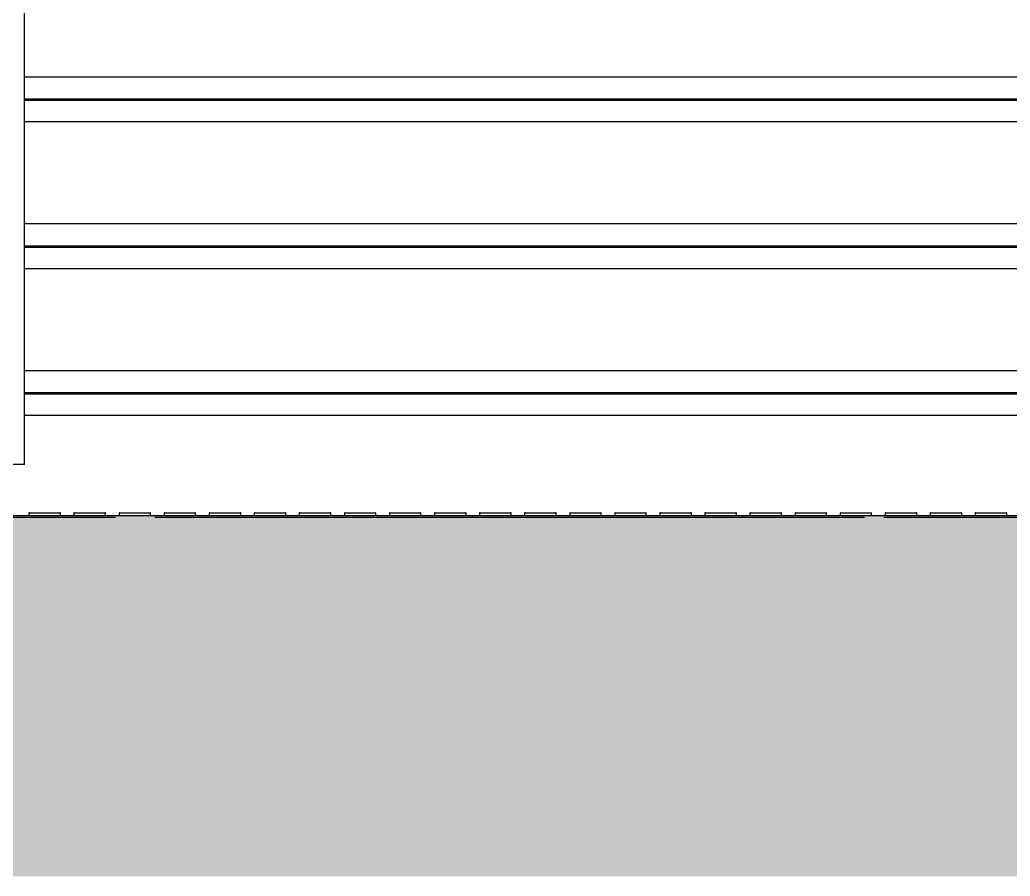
# Model space of a CAD drawing. Header units: millimetres. Extents: x 663313 to 1226001, y 1431724 to 1620898.
# Drawn here: x 807682 to 808781, y 1508407 to 1509357 of the extents above; entities that cross this region are included whole.
import ezdxf

# ---------------------------------------------------------------- set-up
doc = ezdxf.new("R2010")
doc.units = ezdxf.units.MM
doc.set_wipeout_variables(frame=1)
for name, pattern in [('CENTER', [50.8, 31.75, -6.35, 6.35, -6.35]), ('DPA_Grid _ Level 100', [1000, 550, -160, 130, -160]), ('TA_GL_000.70000', [1.925, 0.7, -0.175, 0.175, -0.175, 0.7])]:
    doc.linetypes.add(name, pattern=pattern)
doc.layers.add('000 - 0_HIDE_OBJ_FRAMING_DEF_SUB', color=7, linetype='Continuous', plot=False)
for name, color, linetype in [('000 - 0_SYM_DWG_GRIDLINE_MAIN_COLOR_251', 7, 'Continuous'), ('000 - 0_SYM_DWG_GROUND_MAIN_COLOR_40', 7, 'Continuous'), ('000 - CONCRETE_COL_HATCH_', 7, 'Continuous'), ('000 - CONCRETE_COL_WIPEOUT_', 7, 'Continuous'), ('000 - CONCRETE_EX_BUILDING_SUB_COLOR_251', 7, 'Continuous'), ('000 - GRID', 7, 'CENTER')]:
    doc.layers.add(name, color=color, linetype=linetype)
doc.styles.add('TA', font='', dxfattribs={"height": 4.5})
doc.styles.get('TA').set_extended_font_data('Cordia New')

# ---------------------------------------------------------------- blocks, each defined once
blk = doc.blocks.new('*U4806')
at = {"layer": '000 - 0_SYM_DWG_GRIDLINE_MAIN_COLOR_251', "color": 7, "linetype": 'ByBlock', "ltscale": 5}
blk.add_line((12, 0), (-308, 0), dxfattribs=at)
at = {"color": 7, "style": 'TA', "flags": 1}
blk.add_attdef('LOCATION', (6, -6), '', height=4.5, rotation=270, dxfattribs=at)
blk = doc.blocks.new('W-1-PP18-ST_ENT4_REV00_20260602-143416_ELEVATION_1_DIMS')
at = {"layer": '000 - GRID', "color": 7, "linetype": 'TA_GL_000.70000', "xscale": 50, "yscale": 50, "zscale": 50, "rotation": 180}
blk.add_blockref('*U4806', (0, 101200), dxfattribs=at)
blk = doc.blocks.new('Railing - RL8A_Post_Start-End_-V6-ENT 4 ELE-1 sheet')
at = {"layer": '000 - CONCRETE_EX_BUILDING_SUB_COLOR_251', "color": 7}
for p, q in [((1805080.1, 102189.6), (1805080.1, 102168.8)), ((1805080.1, 102189.6), (1805090.1, 102189.6)), ((1805090.1, 102189.6), (1805100.1, 102189.6)), ((1805100.1, 102168.8), (1805100.1, 102189.6)), ((1805070.1, 102093.6), (1804974.1, 102093.6)), ((1804974.1, 102093.6), (1804974.1, 102058.6)), ((1804994.1, 102073.6), (1805070.1, 102073.6)), ((1804994.1, 102058.6), (1804994.1, 102073.6)), ((1805070.1, 102073.6), (1805071.3, 102073.6)), ((1804959.1, 102058.6), (1804959.1, 101258.6)), ((1804959.1, 102058.6), (1805009.1, 102058.6)), ((1805009.1, 101258.6), (1805009.1, 102058.6)), ((1805065.1, 101843.6), (1805003.1, 101843.6)), ((1805003.1, 101823.6), (1805065.1, 101823.6)), ((1805009.1, 101258.6), (1804959.1, 101258.6))]:
    blk.add_line(p, q, dxfattribs=at)
at = {"layer": '000 - CONCRETE_EX_BUILDING_SUB_COLOR_251', "color": 7, "flags": 128}
for points in [[(1805071.4, 102093.7), (1805071, 102093.6), (1805070.6, 102093.6), (1805070.2, 102093.6), (1805070.1, 102093.6)], [(1805071.1, 101844.8), (1805070.5, 101844.6), (1805070, 101844.4), (1805069.4, 101844.2), (1805068.8, 101844), (1805068.2, 101843.9), (1805067.6, 101843.8), (1805067, 101843.7), (1805066.5, 101843.6), (1805065.9, 101843.6), (1805065.3, 101843.6), (1805065.1, 101843.6)], [(1805065.1, 101823.6), (1805066.5, 101823.6), (1805067.9, 101823.7), (1805069.3, 101823.8), (1805070.7, 101824)]]:
    blk.add_lwpolyline(points, dxfattribs=at)
at = {"layer": '000 - CONCRETE_EX_BUILDING_SUB_COLOR_251', "color": 7}
for points, knots in [([(1804974.1, 102093.6), (1804974.1, 102093.6), (1804974.3, 102093.4), (1804974.8, 102092.8), (1804975.4, 102092.3), (1804976, 102091.6), (1804976.6, 102091.1), (1804977.2, 102090.5), (1804978, 102089.7), (1804978.9, 102088.8), (1804979.7, 102088), (1804980.5, 102087.2), (1804981.9, 102085.8), (1804983.2, 102084.4), (1804984.1, 102083.6)], [0.5, 0.5, 0.5, 0.5, 0.5833333, 0.625, 0.6666667, 0.7083333, 0.7291667, 0.75, 0.7916667, 0.8333333, 0.8541667, 0.875, 0.9166667, 1, 1, 1, 1]), ([(1804984.1, 102083.6), (1804985, 102082.7), (1804986.3, 102081.4), (1804987.9, 102079.7), (1804988.9, 102078.8), (1804989.6, 102078), (1804990.4, 102077.3), (1804991, 102076.6), (1804991.6, 102076), (1804992.2, 102075.5), (1804992.8, 102074.9), (1804993.4, 102074.3), (1804993.9, 102073.7), (1804994.1, 102073.6), (1804994.1, 102073.6)], [0, 0, 0, 0, 0.0833333, 0.125, 0.1666667, 0.1875, 0.2083333, 0.25, 0.2708333, 0.2916667, 0.3333333, 0.375, 0.4166667, 0.5, 0.5, 0.5, 0.5])]:
    blk.add_open_spline(points, degree=3, knots=knots, dxfattribs=at)
blk = doc.blocks.new('Railing - Railing-17335888-ENT 4 ELE-1 sheet')
at = {"color": 7}
blk.add_blockref('Railing - RL8A_Post_Start-End_-V6-ENT 4 ELE-1 sheet', (0, 0), dxfattribs=at)
blk = doc.blocks.new('DPA_GM_Tactile Tile Line Base - Decision Tactile-24762829-ENT 4 ELE-1 sheet')
at = {"layer": '000 - CONCRETE_EX_BUILDING_SUB_COLOR_251', "color": 7}
for p, q in [((1805014.1, 101205), (1805014.1, 101202)), ((1805014.7, 101205), (1805014.1, 101205)), ((1805014.1, 101205), (1805014.7, 101205)), ((1805014.1, 101205), (1805014.1, 101202)), ((1805014.7, 101205), (1805014.1, 101205)), ((1805014.1, 101205), (1805014.7, 101205)), ((1805014.1, 101205), (1805014.1, 101202)), ((1805014.7, 101205), (1805014.1, 101205)), ((1805014.1, 101205), (1805014.7, 101205)), ((1805014.1, 101205), (1805014.1, 101202)), ((1805014.7, 101205), (1805014.1, 101205)), ((1805014.1, 101205), (1805014.7, 101205)), ((1805014.1, 101205), (1805014.1, 101202)), ((1805014.7, 101205), (1805014.1, 101205)), ((1805014.1, 101205), (1805014.7, 101205)), ((1805014.1, 101205), (1805014.1, 101202)), ((1805014.7, 101205), (1805014.1, 101205)), ((1805014.1, 101205), (1805031.6, 101205)), ((1805031.6, 101205), (1805049.1, 101205)), ((1805049.1, 101205), (1805048.5, 101205)), ((1805048.5, 101205), (1805049.1, 101205)), ((1805049.1, 101205), (1805048.5, 101205)), ((1805048.5, 101205), (1805049.1, 101205)), ((1805049.1, 101205), (1805048.5, 101205)), ((1805048.5, 101205), (1805049.1, 101205)), ((1805049.1, 101205), (1805048.5, 101205)), ((1805048.5, 101205), (1805049.1, 101205)), ((1805049.1, 101205), (1805048.5, 101205)), ((1805048.5, 101205), (1805049.1, 101205)), ((1805049.1, 101205), (1805048.5, 101205)), ((1805049.1, 101202), (1805049.1, 101205)), ((1805049.1, 101202), (1805049.1, 101205)), ((1805049.1, 101202), (1805049.1, 101205)), ((1805049.1, 101202), (1805049.1, 101205)), ((1805049.1, 101202), (1805049.1, 101205)), ((1805049.1, 101202), (1805049.1, 101205)), ((1805064.1, 101205), (1805064.1, 101202)), ((1805064.7, 101205), (1805064.1, 101205)), ((1805064.1, 101205), (1805064.7, 101205)), ((1805064.1, 101205), (1805064.1, 101202)), ((1805064.7, 101205), (1805064.1, 101205)), ((1805064.1, 101205), (1805064.7, 101205)), ((1805064.1, 101205), (1805064.1, 101202)), ((1805064.7, 101205), (1805064.1, 101205)), ((1805064.1, 101205), (1805064.7, 101205)), ((1805064.1, 101205), (1805064.1, 101202)), ((1805064.7, 101205), (1805064.1, 101205)), ((1805064.1, 101205), (1805064.7, 101205)), ((1805064.1, 101205), (1805064.1, 101202)), ((1805064.7, 101205), (1805064.1, 101205)), ((1805064.1, 101205), (1805064.7, 101205)), ((1805064.1, 101205), (1805064.1, 101202)), ((1805064.7, 101205), (1805064.1, 101205)), ((1805064.1, 101205), (1805081.6, 101205)), ((1805081.6, 101205), (1805099.1, 101205)), ((1805099.1, 101205), (1805098.5, 101205)), ((1805098.5, 101205), (1805099.1, 101205)), ((1805099.1, 101205), (1805098.5, 101205)), ((1805098.5, 101205), (1805099.1, 101205)), ((1805099.1, 101205), (1805098.5, 101205)), ((1805098.5, 101205), (1805099.1, 101205)), ((1805099.1, 101205), (1805098.5, 101205)), ((1805098.5, 101205), (1805099.1, 101205)), ((1805099.1, 101205), (1805098.5, 101205)), ((1805098.5, 101205), (1805099.1, 101205)), ((1805099.1, 101205), (1805098.5, 101205)), ((1805099.1, 101202), (1805099.1, 101205)), ((1805099.1, 101202), (1805099.1, 101205)), ((1805099.1, 101202), (1805099.1, 101205)), ((1805099.1, 101202), (1805099.1, 101205)), ((1805099.1, 101202), (1805099.1, 101205)), ((1805099.1, 101202), (1805099.1, 101205)), ((1805114.1, 101205), (1805114.1, 101202)), ((1805114.7, 101205), (1805114.1, 101205)), ((1805114.1, 101205), (1805114.7, 101205)), ((1805114.1, 101205), (1805114.1, 101202)), ((1805114.7, 101205), (1805114.1, 101205)), ((1805114.1, 101205), (1805114.7, 101205)), ((1805114.1, 101205), (1805114.1, 101202)), ((1805114.7, 101205), (1805114.1, 101205)), ((1805114.1, 101205), (1805114.7, 101205)), ((1805114.1, 101205), (1805114.1, 101202)), ((1805114.7, 101205), (1805114.1, 101205)), ((1805114.1, 101205), (1805114.7, 101205)), ((1805114.1, 101205), (1805114.1, 101202)), ((1805114.7, 101205), (1805114.1, 101205)), ((1805114.1, 101205), (1805114.7, 101205)), ((1805114.1, 101205), (1805114.1, 101202)), ((1805114.7, 101205), (1805114.1, 101205)), ((1805114.1, 101205), (1805131.6, 101205)), ((1805131.6, 101205), (1805149.1, 101205)), ((1805149.1, 101205), (1805148.5, 101205)), ((1805148.5, 101205), (1805149.1, 101205)), ((1805149.1, 101205), (1805148.5, 101205)), ((1805148.5, 101205), (1805149.1, 101205)), ((1805149.1, 101205), (1805148.5, 101205)), ((1805148.5, 101205), (1805149.1, 101205)), ((1805149.1, 101205), (1805148.5, 101205)), ((1805148.5, 101205), (1805149.1, 101205)), ((1805149.1, 101205), (1805148.5, 101205)), ((1805148.5, 101205), (1805149.1, 101205)), ((1805149.1, 101205), (1805148.5, 101205)), ((1805149.1, 101202), (1805149.1, 101205)), ((1805149.1, 101202), (1805149.1, 101205)), ((1805149.1, 101202), (1805149.1, 101205)), ((1805149.1, 101202), (1805149.1, 101205)), ((1805149.1, 101202), (1805149.1, 101205)), ((1805149.1, 101202), (1805149.1, 101205)), ((1805164.1, 101205), (1805164.1, 101202)), ((1805164.7, 101205), (1805164.1, 101205)), ((1805164.1, 101205), (1805164.7, 101205)), ((1805164.1, 101205), (1805164.1, 101202)), ((1805164.7, 101205), (1805164.1, 101205)), ((1805164.1, 101205), (1805164.7, 101205)), ((1805164.1, 101205), (1805164.1, 101202)), ((1805164.7, 101205), (1805164.1, 101205)), ((1805164.1, 101205), (1805164.7, 101205)), ((1805164.1, 101205), (1805164.1, 101202)), ((1805164.7, 101205), (1805164.1, 101205)), ((1805164.1, 101205), (1805164.7, 101205)), ((1805164.1, 101205), (1805164.1, 101202)), ((1805164.7, 101205), (1805164.1, 101205)), ((1805164.1, 101205), (1805164.7, 101205)), ((1805164.1, 101205), (1805164.1, 101202)), ((1805164.7, 101205), (1805164.1, 101205)), ((1805164.1, 101205), (1805166.4, 101205)), ((1805166.4, 101205), (1805181.6, 101205)), ((1805181.6, 101205), (1805199.1, 101205)), ((1805199.1, 101205), (1805198.5, 101205)), ((1805198.5, 101205), (1805199.1, 101205)), ((1805199.1, 101205), (1805198.5, 101205)), ((1805198.5, 101205), (1805199.1, 101205)), ((1805199.1, 101205), (1805198.5, 101205)), ((1805198.5, 101205), (1805199.1, 101205)), ((1805199.1, 101205), (1805198.5, 101205)), ((1805198.5, 101205), (1805199.1, 101205)), ((1805199.1, 101205), (1805198.5, 101205)), ((1805198.5, 101205), (1805199.1, 101205)), ((1805199.1, 101205), (1805198.5, 101205)), ((1805199.1, 101202), (1805199.1, 101205)), ((1805199.1, 101202), (1805199.1, 101205)), ((1805199.1, 101202), (1805199.1, 101205)), ((1805199.1, 101202), (1805199.1, 101205)), ((1805199.1, 101202), (1805199.1, 101205)), ((1805199.1, 101202), (1805199.1, 101205)), ((1805214.1, 101205), (1805214.1, 101202)), ((1805214.7, 101205), (1805214.1, 101205)), ((1805214.1, 101205), (1805214.7, 101205)), ((1805214.1, 101205), (1805214.1, 101202)), ((1805214.7, 101205), (1805214.1, 101205)), ((1805214.1, 101205), (1805214.7, 101205)), ((1805214.1, 101205), (1805214.1, 101202)), ((1805214.7, 101205), (1805214.1, 101205)), ((1805214.1, 101205), (1805214.7, 101205)), ((1805214.1, 101205), (1805214.1, 101202)), ((1805214.7, 101205), (1805214.1, 101205)), ((1805214.1, 101205), (1805214.7, 101205)), ((1805214.1, 101205), (1805214.1, 101202)), ((1805214.7, 101205), (1805214.1, 101205)), ((1805214.1, 101205), (1805214.7, 101205)), ((1805214.1, 101205), (1805214.1, 101202)), ((1805214.7, 101205), (1805214.1, 101205)), ((1805214.1, 101205), (1805231.6, 101205)), ((1805231.6, 101205), (1805249.1, 101205)), ((1805249.1, 101205), (1805248.5, 101205)), ((1805248.5, 101205), (1805249.1, 101205)), ((1805249.1, 101205), (1805248.5, 101205)), ((1805248.5, 101205), (1805249.1, 101205)), ((1805249.1, 101205), (1805248.5, 101205)), ((1805248.5, 101205), (1805249.1, 101205)), ((1805249.1, 101205), (1805248.5, 101205)), ((1805248.5, 101205), (1805249.1, 101205)), ((1805249.1, 101205), (1805248.5, 101205)), ((1805248.5, 101205), (1805249.1, 101205)), ((1805249.1, 101205), (1805248.5, 101205)), ((1805249.1, 101202), (1805249.1, 101205)), ((1805249.1, 101202), (1805249.1, 101205)), ((1805249.1, 101202), (1805249.1, 101205)), ((1805249.1, 101202), (1805249.1, 101205)), ((1805249.1, 101202), (1805249.1, 101205)), ((1805249.1, 101202), (1805249.1, 101205)), ((1805264.1, 101205), (1805264.1, 101202)), ((1805264.7, 101205), (1805264.1, 101205)), ((1805264.1, 101205), (1805264.7, 101205)), ((1805264.1, 101205), (1805264.1, 101202)), ((1805264.7, 101205), (1805264.1, 101205)), ((1805264.1, 101205), (1805264.7, 101205)), ((1805264.1, 101205), (1805264.1, 101202)), ((1805264.7, 101205), (1805264.1, 101205)), ((1805264.1, 101205), (1805264.7, 101205)), ((1805264.1, 101205), (1805264.1, 101202)), ((1805264.7, 101205), (1805264.1, 101205)), ((1805264.1, 101205), (1805264.7, 101205)), ((1805264.1, 101205), (1805264.1, 101202)), ((1805264.7, 101205), (1805264.1, 101205)), ((1805264.1, 101205), (1805264.7, 101205)), ((1805264.1, 101205), (1805264.1, 101202)), ((1805264.7, 101205), (1805264.1, 101205)), ((1805264.1, 101205), (1805281.6, 101205)), ((1805281.6, 101205), (1805299.1, 101205)), ((1805299.1, 101205), (1805298.5, 101205)), ((1805298.5, 101205), (1805299.1, 101205)), ((1805299.1, 101205), (1805298.5, 101205)), ((1805298.5, 101205), (1805299.1, 101205)), ((1805299.1, 101205), (1805298.5, 101205)), ((1805298.5, 101205), (1805299.1, 101205)), ((1805299.1, 101205), (1805298.5, 101205)), ((1805298.5, 101205), (1805299.1, 101205)), ((1805299.1, 101205), (1805298.5, 101205)), ((1805298.5, 101205), (1805299.1, 101205)), ((1805299.1, 101205), (1805298.5, 101205)), ((1805299.1, 101202), (1805299.1, 101205)), ((1805299.1, 101202), (1805299.1, 101205)), ((1805299.1, 101202), (1805299.1, 101205)), ((1805299.1, 101202), (1805299.1, 101205)), ((1805299.1, 101202), (1805299.1, 101205)), ((1805299.1, 101202), (1805299.1, 101205)), ((1805314.1, 101205), (1805314.1, 101202)), ((1805314.7, 101205), (1805314.1, 101205)), ((1805314.1, 101205), (1805314.7, 101205)), ((1805314.1, 101205), (1805314.1, 101202)), ((1805314.7, 101205), (1805314.1, 101205)), ((1805314.1, 101205), (1805314.7, 101205)), ((1805314.1, 101205), (1805314.1, 101202)), ((1805314.7, 101205), (1805314.1, 101205)), ((1805314.1, 101205), (1805314.7, 101205)), ((1805314.1, 101205), (1805314.1, 101202)), ((1805314.7, 101205), (1805314.1, 101205)), ((1805314.1, 101205), (1805314.7, 101205)), ((1805314.1, 101205), (1805314.1, 101202)), ((1805314.7, 101205), (1805314.1, 101205)), ((1805314.1, 101205), (1805314.7, 101205)), ((1805314.1, 101205), (1805314.1, 101202)), ((1805314.7, 101205), (1805314.1, 101205)), ((1805314.1, 101205), (1805331.6, 101205)), ((1805331.6, 101205), (1805349.1, 101205)), ((1805349.1, 101205), (1805348.5, 101205)), ((1805348.5, 101205), (1805349.1, 101205)), ((1805349.1, 101205), (1805348.5, 101205)), ((1805348.5, 101205), (1805349.1, 101205)), ((1805349.1, 101205), (1805348.5, 101205)), ((1805348.5, 101205), (1805349.1, 101205)), ((1805349.1, 101205), (1805348.5, 101205)), ((1805348.5, 101205), (1805349.1, 101205)), ((1805349.1, 101205), (1805348.5, 101205)), ((1805348.5, 101205), (1805349.1, 101205)), ((1805349.1, 101205), (1805348.5, 101205)), ((1805349.1, 101202), (1805349.1, 101205)), ((1805349.1, 101202), (1805349.1, 101205)), ((1805349.1, 101202), (1805349.1, 101205)), ((1805349.1, 101202), (1805349.1, 101205)), ((1805349.1, 101202), (1805349.1, 101205)), ((1805349.1, 101202), (1805349.1, 101205)), ((1805364.1, 101205), (1805364.1, 101202)), ((1805364.7, 101205), (1805364.1, 101205)), ((1805364.1, 101205), (1805364.7, 101205)), ((1805364.1, 101205), (1805364.1, 101202)), ((1805364.7, 101205), (1805364.1, 101205)), ((1805364.1, 101205), (1805364.7, 101205)), ((1805364.1, 101205), (1805364.1, 101202)), ((1805364.7, 101205), (1805364.1, 101205)), ((1805364.1, 101205), (1805364.7, 101205)), ((1805364.1, 101205), (1805364.1, 101202)), ((1805364.7, 101205), (1805364.1, 101205)), ((1805364.1, 101205), (1805364.7, 101205)), ((1805364.1, 101205), (1805364.1, 101202)), ((1805364.7, 101205), (1805364.1, 101205)), ((1805364.1, 101205), (1805364.7, 101205)), ((1805364.1, 101205), (1805364.1, 101202)), ((1805364.7, 101205), (1805364.1, 101205)), ((1805364.1, 101205), (1805381.6, 101205)), ((1805381.6, 101205), (1805399.1, 101205)), ((1805399.1, 101205), (1805398.5, 101205)), ((1805398.5, 101205), (1805399.1, 101205)), ((1805399.1, 101205), (1805398.5, 101205)), ((1805398.5, 101205), (1805399.1, 101205)), ((1805399.1, 101205), (1805398.5, 101205)), ((1805398.5, 101205), (1805399.1, 101205)), ((1805399.1, 101205), (1805398.5, 101205)), ((1805398.5, 101205), (1805399.1, 101205)), ((1805399.1, 101205), (1805398.5, 101205)), ((1805398.5, 101205), (1805399.1, 101205)), ((1805399.1, 101205), (1805398.5, 101205)), ((1805399.1, 101202), (1805399.1, 101205)), ((1805399.1, 101202), (1805399.1, 101205)), ((1805399.1, 101202), (1805399.1, 101205)), ((1805399.1, 101202), (1805399.1, 101205)), ((1805399.1, 101202), (1805399.1, 101205)), ((1805399.1, 101202), (1805399.1, 101205)), ((1805414.1, 101205), (1805414.1, 101202)), ((1805414.7, 101205), (1805414.1, 101205)), ((1805414.1, 101205), (1805414.7, 101205)), ((1805414.1, 101205), (1805414.1, 101202)), ((1805414.7, 101205), (1805414.1, 101205)), ((1805414.1, 101205), (1805414.7, 101205)), ((1805414.1, 101205), (1805414.1, 101202)), ((1805414.7, 101205), (1805414.1, 101205)), ((1805414.1, 101205), (1805414.7, 101205)), ((1805414.1, 101205), (1805414.1, 101202)), ((1805414.7, 101205), (1805414.1, 101205)), ((1805414.1, 101205), (1805414.7, 101205)), ((1805414.1, 101205), (1805414.1, 101202)), ((1805414.7, 101205), (1805414.1, 101205)), ((1805414.1, 101205), (1805414.7, 101205)), ((1805414.1, 101205), (1805414.1, 101202)), ((1805414.7, 101205), (1805414.1, 101205)), ((1805414.1, 101205), (1805431.6, 101205)), ((1805431.6, 101205), (1805449.1, 101205)), ((1805449.1, 101205), (1805448.5, 101205)), ((1805448.5, 101205), (1805449.1, 101205)), ((1805449.1, 101205), (1805448.5, 101205)), ((1805448.5, 101205), (1805449.1, 101205)), ((1805449.1, 101205), (1805448.5, 101205)), ((1805448.5, 101205), (1805449.1, 101205)), ((1805449.1, 101205), (1805448.5, 101205)), ((1805448.5, 101205), (1805449.1, 101205)), ((1805449.1, 101205), (1805448.5, 101205)), ((1805448.5, 101205), (1805449.1, 101205)), ((1805449.1, 101205), (1805448.5, 101205)), ((1805449.1, 101202), (1805449.1, 101205)), ((1805449.1, 101202), (1805449.1, 101205)), ((1805449.1, 101202), (1805449.1, 101205)), ((1805449.1, 101202), (1805449.1, 101205)), ((1805449.1, 101202), (1805449.1, 101205)), ((1805449.1, 101202), (1805449.1, 101205)), ((1805464.1, 101205), (1805464.1, 101202)), ((1805464.7, 101205), (1805464.1, 101205)), ((1805464.1, 101205), (1805464.7, 101205)), ((1805464.1, 101205), (1805464.1, 101202)), ((1805464.7, 101205), (1805464.1, 101205)), ((1805464.1, 101205), (1805464.7, 101205)), ((1805464.1, 101205), (1805464.1, 101202)), ((1805464.7, 101205), (1805464.1, 101205)), ((1805464.1, 101205), (1805464.7, 101205)), ((1805464.1, 101205), (1805464.1, 101202)), ((1805464.7, 101205), (1805464.1, 101205)), ((1805464.1, 101205), (1805464.7, 101205)), ((1805464.1, 101205), (1805464.1, 101202)), ((1805464.7, 101205), (1805464.1, 101205)), ((1805464.1, 101205), (1805464.7, 101205)), ((1805464.1, 101205), (1805464.1, 101202)), ((1805464.7, 101205), (1805464.1, 101205)), ((1805464.1, 101205), (1805481.6, 101205)), ((1805481.6, 101205), (1805499.1, 101205)), ((1805499.1, 101205), (1805498.5, 101205)), ((1805498.5, 101205), (1805499.1, 101205)), ((1805499.1, 101205), (1805498.5, 101205)), ((1805498.5, 101205), (1805499.1, 101205)), ((1805499.1, 101205), (1805498.5, 101205)), ((1805498.5, 101205), (1805499.1, 101205)), ((1805499.1, 101205), (1805498.5, 101205)), ((1805498.5, 101205), (1805499.1, 101205)), ((1805499.1, 101205), (1805498.5, 101205)), ((1805498.5, 101205), (1805499.1, 101205)), ((1805499.1, 101205), (1805498.5, 101205)), ((1805499.1, 101202), (1805499.1, 101205)), ((1805499.1, 101202), (1805499.1, 101205)), ((1805499.1, 101202), (1805499.1, 101205)), ((1805499.1, 101202), (1805499.1, 101205)), ((1805499.1, 101202), (1805499.1, 101205)), ((1805499.1, 101202), (1805499.1, 101205)), ((1805514.1, 101205), (1805514.1, 101202)), ((1805514.7, 101205), (1805514.1, 101205)), ((1805514.1, 101205), (1805514.7, 101205)), ((1805514.1, 101205), (1805514.1, 101202)), ((1805514.7, 101205), (1805514.1, 101205)), ((1805514.1, 101205), (1805514.7, 101205)), ((1805514.1, 101205), (1805514.1, 101202)), ((1805514.7, 101205), (1805514.1, 101205)), ((1805514.1, 101205), (1805514.7, 101205)), ((1805514.1, 101205), (1805514.1, 101202)), ((1805514.7, 101205), (1805514.1, 101205)), ((1805514.1, 101205), (1805514.7, 101205)), ((1805514.1, 101205), (1805514.1, 101202)), ((1805514.7, 101205), (1805514.1, 101205)), ((1805514.1, 101205), (1805514.7, 101205)), ((1805514.1, 101205), (1805514.1, 101202)), ((1805514.7, 101205), (1805514.1, 101205)), ((1805514.1, 101205), (1805531.6, 101205)), ((1805531.6, 101205), (1805549.1, 101205)), ((1805549.1, 101205), (1805548.5, 101205)), ((1805548.5, 101205), (1805549.1, 101205)), ((1805549.1, 101205), (1805548.5, 101205)), ((1805548.5, 101205), (1805549.1, 101205)), ((1805549.1, 101205), (1805548.5, 101205)), ((1805548.5, 101205), (1805549.1, 101205)), ((1805549.1, 101205), (1805548.5, 101205)), ((1805548.5, 101205), (1805549.1, 101205)), ((1805549.1, 101205), (1805548.5, 101205)), ((1805548.5, 101205), (1805549.1, 101205)), ((1805549.1, 101205), (1805548.5, 101205)), ((1805549.1, 101202), (1805549.1, 101205)), ((1805549.1, 101202), (1805549.1, 101205)), ((1805549.1, 101202), (1805549.1, 101205)), ((1805549.1, 101202), (1805549.1, 101205)), ((1805549.1, 101202), (1805549.1, 101205)), ((1805549.1, 101202), (1805549.1, 101205)), ((1805564.1, 101205), (1805564.1, 101202)), ((1805564.7, 101205), (1805564.1, 101205)), ((1805564.1, 101205), (1805564.7, 101205)), ((1805564.1, 101205), (1805564.1, 101202)), ((1805564.7, 101205), (1805564.1, 101205)), ((1805564.1, 101205), (1805564.7, 101205)), ((1805564.1, 101205), (1805564.1, 101202)), ((1805564.7, 101205), (1805564.1, 101205)), ((1805564.1, 101205), (1805564.7, 101205)), ((1805564.1, 101205), (1805564.1, 101202)), ((1805564.7, 101205), (1805564.1, 101205)), ((1805564.1, 101205), (1805564.7, 101205)), ((1805564.1, 101205), (1805564.1, 101202)), ((1805564.7, 101205), (1805564.1, 101205)), ((1805564.1, 101205), (1805564.7, 101205)), ((1805564.1, 101205), (1805564.1, 101202)), ((1805564.7, 101205), (1805564.1, 101205)), ((1805564.1, 101205), (1805581.6, 101205)), ((1805581.6, 101205), (1805599.1, 101205)), ((1805599.1, 101205), (1805598.5, 101205)), ((1805598.5, 101205), (1805599.1, 101205)), ((1805599.1, 101205), (1805598.5, 101205)), ((1805598.5, 101205), (1805599.1, 101205)), ((1805599.1, 101205), (1805598.5, 101205)), ((1805598.5, 101205), (1805599.1, 101205)), ((1805599.1, 101205), (1805598.5, 101205)), ((1805598.5, 101205), (1805599.1, 101205)), ((1805599.1, 101205), (1805598.5, 101205)), ((1805598.5, 101205), (1805599.1, 101205)), ((1805599.1, 101205), (1805598.5, 101205)), ((1805599.1, 101202), (1805599.1, 101205)), ((1805599.1, 101202), (1805599.1, 101205)), ((1805599.1, 101202), (1805599.1, 101205)), ((1805599.1, 101202), (1805599.1, 101205)), ((1805599.1, 101202), (1805599.1, 101205)), ((1805599.1, 101202), (1805599.1, 101205)), ((1805614.1, 101205), (1805614.1, 101202)), ((1805614.7, 101205), (1805614.1, 101205)), ((1805614.1, 101205), (1805614.7, 101205)), ((1805614.1, 101205), (1805614.1, 101202)), ((1805614.7, 101205), (1805614.1, 101205)), ((1805614.1, 101205), (1805614.7, 101205)), ((1805614.1, 101205), (1805614.1, 101202)), ((1805614.7, 101205), (1805614.1, 101205)), ((1805614.1, 101205), (1805614.7, 101205)), ((1805614.1, 101205), (1805614.1, 101202)), ((1805614.7, 101205), (1805614.1, 101205)), ((1805614.1, 101205), (1805614.7, 101205)), ((1805614.1, 101205), (1805614.1, 101202)), ((1805614.7, 101205), (1805614.1, 101205)), ((1805614.1, 101205), (1805614.7, 101205)), ((1805614.1, 101205), (1805614.1, 101202)), ((1805614.7, 101205), (1805614.1, 101205)), ((1805614.1, 101205), (1805631.6, 101205)), ((1805631.6, 101205), (1805649.1, 101205)), ((1805649.1, 101205), (1805648.5, 101205)), ((1805648.5, 101205), (1805649.1, 101205)), ((1805649.1, 101205), (1805648.5, 101205)), ((1805648.5, 101205), (1805649.1, 101205)), ((1805649.1, 101205), (1805648.5, 101205)), ((1805648.5, 101205), (1805649.1, 101205)), ((1805649.1, 101205), (1805648.5, 101205)), ((1805648.5, 101205), (1805649.1, 101205)), ((1805649.1, 101205), (1805648.5, 101205)), ((1805648.5, 101205), (1805649.1, 101205)), ((1805649.1, 101205), (1805648.5, 101205)), ((1805649.1, 101202), (1805649.1, 101205)), ((1805649.1, 101202), (1805649.1, 101205)), ((1805649.1, 101202), (1805649.1, 101205)), ((1805649.1, 101202), (1805649.1, 101205)), ((1805649.1, 101202), (1805649.1, 101205)), ((1805649.1, 101202), (1805649.1, 101205)), ((1805664.1, 101205), (1805664.1, 101202)), ((1805664.7, 101205), (1805664.1, 101205)), ((1805664.1, 101205), (1805664.7, 101205)), ((1805664.1, 101205), (1805664.1, 101202)), ((1805664.7, 101205), (1805664.1, 101205)), ((1805664.1, 101205), (1805664.7, 101205)), ((1805664.1, 101205), (1805664.1, 101202)), ((1805664.7, 101205), (1805664.1, 101205)), ((1805664.1, 101205), (1805664.7, 101205)), ((1805664.1, 101205), (1805664.1, 101202)), ((1805664.7, 101205), (1805664.1, 101205)), ((1805664.1, 101205), (1805664.7, 101205)), ((1805664.1, 101205), (1805664.1, 101202)), ((1805664.7, 101205), (1805664.1, 101205)), ((1805664.1, 101205), (1805664.7, 101205)), ((1805664.1, 101205), (1805664.1, 101202)), ((1805664.7, 101205), (1805664.1, 101205)), ((1805664.1, 101205), (1805681.6, 101205)), ((1805681.6, 101205), (1805699.1, 101205)), ((1805699.1, 101205), (1805698.5, 101205)), ((1805698.5, 101205), (1805699.1, 101205)), ((1805699.1, 101205), (1805698.5, 101205)), ((1805698.5, 101205), (1805699.1, 101205)), ((1805699.1, 101205), (1805698.5, 101205)), ((1805698.5, 101205), (1805699.1, 101205)), ((1805699.1, 101205), (1805698.5, 101205)), ((1805698.5, 101205), (1805699.1, 101205)), ((1805699.1, 101205), (1805698.5, 101205)), ((1805698.5, 101205), (1805699.1, 101205)), ((1805699.1, 101205), (1805698.5, 101205)), ((1805699.1, 101202), (1805699.1, 101205)), ((1805699.1, 101202), (1805699.1, 101205)), ((1805699.1, 101202), (1805699.1, 101205)), ((1805699.1, 101202), (1805699.1, 101205)), ((1805699.1, 101202), (1805699.1, 101205)), ((1805699.1, 101202), (1805699.1, 101205)), ((1805714.1, 101205), (1805714.1, 101202)), ((1805714.7, 101205), (1805714.1, 101205)), ((1805714.1, 101205), (1805714.7, 101205)), ((1805714.1, 101205), (1805714.1, 101202)), ((1805714.7, 101205), (1805714.1, 101205)), ((1805714.1, 101205), (1805714.7, 101205)), ((1805714.1, 101205), (1805714.1, 101202)), ((1805714.7, 101205), (1805714.1, 101205)), ((1805714.1, 101205), (1805714.7, 101205)), ((1805714.1, 101205), (1805714.1, 101202)), ((1805714.7, 101205), (1805714.1, 101205)), ((1805714.1, 101205), (1805714.7, 101205)), ((1805714.1, 101205), (1805714.1, 101202)), ((1805714.7, 101205), (1805714.1, 101205)), ((1805714.1, 101205), (1805714.7, 101205)), ((1805714.1, 101205), (1805714.1, 101202)), ((1805714.7, 101205), (1805714.1, 101205)), ((1805714.1, 101205), (1805731.6, 101205)), ((1805731.6, 101205), (1805749.1, 101205)), ((1805749.1, 101205), (1805748.5, 101205)), ((1805748.5, 101205), (1805749.1, 101205)), ((1805749.1, 101205), (1805748.5, 101205)), ((1805748.5, 101205), (1805749.1, 101205)), ((1805749.1, 101205), (1805748.5, 101205)), ((1805748.5, 101205), (1805749.1, 101205)), ((1805749.1, 101205), (1805748.5, 101205)), ((1805748.5, 101205), (1805749.1, 101205)), ((1805749.1, 101205), (1805748.5, 101205)), ((1805748.5, 101205), (1805749.1, 101205)), ((1805749.1, 101205), (1805748.5, 101205)), ((1805749.1, 101202), (1805749.1, 101205)), ((1805749.1, 101202), (1805749.1, 101205)), ((1805749.1, 101202), (1805749.1, 101205)), ((1805749.1, 101202), (1805749.1, 101205)), ((1805749.1, 101202), (1805749.1, 101205)), ((1805749.1, 101202), (1805749.1, 101205)), ((1805764.1, 101205), (1805764.1, 101202)), ((1805764.7, 101205), (1805764.1, 101205)), ((1805764.1, 101205), (1805764.7, 101205)), ((1805764.1, 101205), (1805764.1, 101202)), ((1805764.7, 101205), (1805764.1, 101205)), ((1805764.1, 101205), (1805764.7, 101205)), ((1805764.1, 101205), (1805764.1, 101202)), ((1805764.7, 101205), (1805764.1, 101205)), ((1805764.1, 101205), (1805764.7, 101205)), ((1805764.1, 101205), (1805764.1, 101202)), ((1805764.7, 101205), (1805764.1, 101205)), ((1805764.1, 101205), (1805764.7, 101205)), ((1805764.1, 101205), (1805764.1, 101202)), ((1805764.7, 101205), (1805764.1, 101205)), ((1805764.1, 101205), (1805764.7, 101205)), ((1805764.1, 101205), (1805764.1, 101202)), ((1805764.7, 101205), (1805764.1, 101205)), ((1805764.1, 101205), (1805781.6, 101205)), ((1805781.6, 101205), (1805799.1, 101205)), ((1805799.1, 101205), (1805798.5, 101205)), ((1805798.5, 101205), (1805799.1, 101205)), ((1805799.1, 101205), (1805798.5, 101205)), ((1805798.5, 101205), (1805799.1, 101205)), ((1805799.1, 101205), (1805798.5, 101205)), ((1805798.5, 101205), (1805799.1, 101205)), ((1805799.1, 101205), (1805798.5, 101205)), ((1805798.5, 101205), (1805799.1, 101205)), ((1805799.1, 101205), (1805798.5, 101205)), ((1805798.5, 101205), (1805799.1, 101205)), ((1805799.1, 101205), (1805798.5, 101205)), ((1805799.1, 101202), (1805799.1, 101205)), ((1805799.1, 101202), (1805799.1, 101205)), ((1805799.1, 101202), (1805799.1, 101205)), ((1805799.1, 101202), (1805799.1, 101205)), ((1805799.1, 101202), (1805799.1, 101205)), ((1805799.1, 101202), (1805799.1, 101205)), ((1805814.1, 101205), (1805814.1, 101202)), ((1805814.7, 101205), (1805814.1, 101205)), ((1805814.1, 101205), (1805814.7, 101205)), ((1805814.1, 101205), (1805814.1, 101202)), ((1805814.7, 101205), (1805814.1, 101205)), ((1805814.1, 101205), (1805814.7, 101205)), ((1805814.1, 101205), (1805814.1, 101202)), ((1805814.7, 101205), (1805814.1, 101205)), ((1805814.1, 101205), (1805814.7, 101205)), ((1805814.1, 101205), (1805814.1, 101202)), ((1805814.7, 101205), (1805814.1, 101205)), ((1805814.1, 101205), (1805814.7, 101205)), ((1805814.1, 101205), (1805814.1, 101202)), ((1805814.7, 101205), (1805814.1, 101205)), ((1805814.1, 101205), (1805814.7, 101205)), ((1805814.1, 101205), (1805814.1, 101202)), ((1805814.7, 101205), (1805814.1, 101205)), ((1805814.1, 101205), (1805831.6, 101205)), ((1805831.6, 101205), (1805849.1, 101205)), ((1805849.1, 101205), (1805848.5, 101205)), ((1805848.5, 101205), (1805849.1, 101205)), ((1805849.1, 101205), (1805848.5, 101205)), ((1805848.5, 101205), (1805849.1, 101205)), ((1805849.1, 101205), (1805848.5, 101205)), ((1805848.5, 101205), (1805849.1, 101205)), ((1805849.1, 101205), (1805848.5, 101205)), ((1805848.5, 101205), (1805849.1, 101205)), ((1805849.1, 101205), (1805848.5, 101205)), ((1805848.5, 101205), (1805849.1, 101205)), ((1805849.1, 101205), (1805848.5, 101205)), ((1805849.1, 101202), (1805849.1, 101205)), ((1805849.1, 101202), (1805849.1, 101205)), ((1805849.1, 101202), (1805849.1, 101205)), ((1805849.1, 101202), (1805849.1, 101205)), ((1805849.1, 101202), (1805849.1, 101205)), ((1805849.1, 101202), (1805849.1, 101205)), ((1805864.1, 101205), (1805864.1, 101202)), ((1805864.7, 101205), (1805864.1, 101205)), ((1805864.1, 101205), (1805864.7, 101205)), ((1805864.1, 101205), (1805864.1, 101202)), ((1805864.7, 101205), (1805864.1, 101205)), ((1805864.1, 101205), (1805864.7, 101205)), ((1805864.1, 101205), (1805864.1, 101202)), ((1805864.7, 101205), (1805864.1, 101205)), ((1805864.1, 101205), (1805864.7, 101205)), ((1805864.1, 101205), (1805864.1, 101202)), ((1805864.7, 101205), (1805864.1, 101205)), ((1805864.1, 101205), (1805864.7, 101205)), ((1805864.1, 101205), (1805864.1, 101202)), ((1805864.7, 101205), (1805864.1, 101205)), ((1805864.1, 101205), (1805864.7, 101205)), ((1805864.1, 101205), (1805864.1, 101202)), ((1805864.7, 101205), (1805864.1, 101205)), ((1805864.1, 101205), (1805881.6, 101205)), ((1805881.6, 101205), (1805899.1, 101205)), ((1805899.1, 101205), (1805898.5, 101205)), ((1805898.5, 101205), (1805899.1, 101205)), ((1805899.1, 101205), (1805898.5, 101205)), ((1805898.5, 101205), (1805899.1, 101205)), ((1805899.1, 101205), (1805898.5, 101205)), ((1805898.5, 101205), (1805899.1, 101205)), ((1805899.1, 101205), (1805898.5, 101205)), ((1805898.5, 101205), (1805899.1, 101205)), ((1805899.1, 101205), (1805898.5, 101205)), ((1805898.5, 101205), (1805899.1, 101205)), ((1805899.1, 101205), (1805898.5, 101205)), ((1805899.1, 101202), (1805899.1, 101205)), ((1805899.1, 101202), (1805899.1, 101205)), ((1805899.1, 101202), (1805899.1, 101205)), ((1805899.1, 101202), (1805899.1, 101205)), ((1805899.1, 101202), (1805899.1, 101205)), ((1805899.1, 101202), (1805899.1, 101205)), ((1805914.1, 101205), (1805914.1, 101202)), ((1805914.5, 101205), (1805914.1, 101205)), ((1805914.1, 101205), (1805914.5, 101205)), ((1805914.1, 101205), (1805914.1, 101202)), ((1805914.5, 101205), (1805914.1, 101205)), ((1805914.1, 101205), (1805914.5, 101205)), ((1805914.1, 101205), (1805914.1, 101202)), ((1805914.5, 101205), (1805914.1, 101205)), ((1805914.1, 101205), (1805914.5, 101205)), ((1805914.1, 101205), (1805914.1, 101202)), ((1805914.5, 101205), (1805914.1, 101205)), ((1805914.1, 101205), (1805914.5, 101205)), ((1805914.1, 101205), (1805914.1, 101202)), ((1805914.5, 101205), (1805914.1, 101205)), ((1805914.1, 101205), (1805914.5, 101205)), ((1805914.1, 101205), (1805914.1, 101202)), ((1805914.5, 101205), (1805914.1, 101205)), ((1805914.1, 101205), (1805914.5, 101205)), ((1805914.7, 101205), (1805931.6, 101205)), ((1805931.6, 101205), (1805949.1, 101205)), ((1805949.1, 101205), (1805948.5, 101205)), ((1805948.5, 101205), (1805949.1, 101205)), ((1805949.1, 101205), (1805948.5, 101205)), ((1805948.5, 101205), (1805949.1, 101205)), ((1805949.1, 101205), (1805948.5, 101205)), ((1805948.5, 101205), (1805949.1, 101205)), ((1805949.1, 101205), (1805948.5, 101205)), ((1805948.5, 101205), (1805949.1, 101205)), ((1805949.1, 101205), (1805948.5, 101205)), ((1805948.5, 101205), (1805949.1, 101205)), ((1805949.1, 101205), (1805948.5, 101205)), ((1805949.1, 101202), (1805949.1, 101205)), ((1805949.1, 101202), (1805949.1, 101205)), ((1805949.1, 101202), (1805949.1, 101205)), ((1805949.1, 101202), (1805949.1, 101205)), ((1805949.1, 101202), (1805949.1, 101205)), ((1805949.1, 101202), (1805949.1, 101205)), ((1805964.1, 101205), (1805964.1, 101202)), ((1805964.7, 101205), (1805964.1, 101205)), ((1805964.1, 101205), (1805964.7, 101205)), ((1805964.1, 101205), (1805964.1, 101202)), ((1805964.7, 101205), (1805964.1, 101205)), ((1805964.1, 101205), (1805964.7, 101205)), ((1805964.1, 101205), (1805964.1, 101202)), ((1805964.7, 101205), (1805964.1, 101205)), ((1805964.1, 101205), (1805964.7, 101205)), ((1805964.1, 101205), (1805964.1, 101202)), ((1805964.7, 101205), (1805964.1, 101205)), ((1805964.1, 101205), (1805964.7, 101205)), ((1805964.1, 101205), (1805964.1, 101202)), ((1805964.7, 101205), (1805964.1, 101205)), ((1805964.1, 101205), (1805964.7, 101205)), ((1805964.1, 101205), (1805964.1, 101202)), ((1805964.7, 101205), (1805964.1, 101205)), ((1805964.1, 101205), (1805981.6, 101205)), ((1805981.6, 101205), (1805999.1, 101205)), ((1805999.1, 101205), (1805998.5, 101205)), ((1805998.5, 101205), (1805999.1, 101205)), ((1805999.1, 101205), (1805998.5, 101205)), ((1805998.5, 101205), (1805999.1, 101205)), ((1805999.1, 101205), (1805998.5, 101205)), ((1805998.5, 101205), (1805999.1, 101205)), ((1805999.1, 101205), (1805998.5, 101205)), ((1805998.5, 101205), (1805999.1, 101205)), ((1805999.1, 101205), (1805998.5, 101205)), ((1805998.5, 101205), (1805999.1, 101205)), ((1805999.1, 101205), (1805998.5, 101205)), ((1805999.1, 101202), (1805999.1, 101205)), ((1805999.1, 101202), (1805999.1, 101205)), ((1805999.1, 101202), (1805999.1, 101205)), ((1805999.1, 101202), (1805999.1, 101205)), ((1805999.1, 101202), (1805999.1, 101205)), ((1805999.1, 101202), (1805999.1, 101205)), ((1806014.1, 101205), (1806014.1, 101202)), ((1806014.7, 101205), (1806014.1, 101205)), ((1806014.1, 101205), (1806014.7, 101205)), ((1806014.1, 101205), (1806014.1, 101202)), ((1806014.7, 101205), (1806014.1, 101205)), ((1806014.1, 101205), (1806014.7, 101205)), ((1806014.1, 101205), (1806014.1, 101202)), ((1806014.7, 101205), (1806014.1, 101205)), ((1806014.1, 101205), (1806014.7, 101205)), ((1806014.1, 101205), (1806014.1, 101202)), ((1806014.7, 101205), (1806014.1, 101205)), ((1806014.1, 101205), (1806014.7, 101205)), ((1806014.1, 101205), (1806014.1, 101202)), ((1806014.7, 101205), (1806014.1, 101205)), ((1806014.1, 101205), (1806014.7, 101205)), ((1806014.1, 101205), (1806014.1, 101202)), ((1806014.7, 101205), (1806014.1, 101205)), ((1806014.1, 101205), (1806031.6, 101205)), ((1806031.6, 101205), (1806049.1, 101205)), ((1806049.1, 101205), (1806048.5, 101205)), ((1806048.5, 101205), (1806049.1, 101205)), ((1806049.1, 101205), (1806048.5, 101205)), ((1806048.5, 101205), (1806049.1, 101205)), ((1806049.1, 101205), (1806048.5, 101205)), ((1806048.5, 101205), (1806049.1, 101205)), ((1806049.1, 101205), (1806048.5, 101205)), ((1806048.5, 101205), (1806049.1, 101205)), ((1806049.1, 101205), (1806048.5, 101205)), ((1806048.5, 101205), (1806049.1, 101205)), ((1806049.1, 101205), (1806048.5, 101205)), ((1806049.1, 101202), (1806049.1, 101205)), ((1806049.1, 101202), (1806049.1, 101205)), ((1806049.1, 101202), (1806049.1, 101205)), ((1806049.1, 101202), (1806049.1, 101205)), ((1806049.1, 101202), (1806049.1, 101205)), ((1806049.1, 101202), (1806049.1, 101205)), ((1806064.1, 101205), (1806064.1, 101202)), ((1806064.7, 101205), (1806064.1, 101205)), ((1806064.1, 101205), (1806064.7, 101205)), ((1806064.1, 101205), (1806064.1, 101202)), ((1806064.7, 101205), (1806064.1, 101205)), ((1806064.1, 101205), (1806064.7, 101205)), ((1806064.1, 101205), (1806064.1, 101202)), ((1806064.7, 101205), (1806064.1, 101205)), ((1806064.1, 101205), (1806064.7, 101205)), ((1806064.1, 101205), (1806064.1, 101202)), ((1806064.7, 101205), (1806064.1, 101205)), ((1806064.1, 101205), (1806064.7, 101205)), ((1806064.1, 101205), (1806064.1, 101202)), ((1806064.7, 101205), (1806064.1, 101205)), ((1806064.1, 101205), (1806064.7, 101205)), ((1806064.1, 101205), (1806064.1, 101202)), ((1806064.7, 101205), (1806064.1, 101205)), ((1806064.1, 101205), (1806081.6, 101205)), ((1806081.6, 101205), (1806099.1, 101205)), ((1806099.1, 101205), (1806098.5, 101205)), ((1806098.5, 101205), (1806099.1, 101205)), ((1806099.1, 101205), (1806098.5, 101205)), ((1806098.5, 101205), (1806099.1, 101205)), ((1806099.1, 101205), (1806098.5, 101205)), ((1806098.5, 101205), (1806099.1, 101205)), ((1806099.1, 101205), (1806098.5, 101205)), ((1806098.5, 101205), (1806099.1, 101205)), ((1806099.1, 101205), (1806098.5, 101205)), ((1806098.5, 101205), (1806099.1, 101205)), ((1806099.1, 101205), (1806098.5, 101205)), ((1806099.1, 101202), (1806099.1, 101205)), ((1806099.1, 101202), (1806099.1, 101205)), ((1806099.1, 101202), (1806099.1, 101205)), ((1806099.1, 101202), (1806099.1, 101205)), ((1806099.1, 101202), (1806099.1, 101205)), ((1806099.1, 101202), (1806099.1, 101205)), ((1804906.6, 101202), (1805206.6, 101202)), ((1805206.6, 101202), (1805506.6, 101202)), ((1805206.6, 101200), (1805206.6, 101202)), ((1805206.6, 101200), (1805206.6, 101202)), ((1805506.6, 101202), (1805806.6, 101202)), ((1805506.6, 101200), (1805506.6, 101202)), ((1805506.6, 101200), (1805506.6, 101202)), ((1805806.6, 101200), (1805806.6, 101202)), ((1805806.6, 101202), (1806106.6, 101202)), ((1805806.6, 101200), (1805806.6, 101202))]:
    blk.add_line(p, q, dxfattribs=at)
blk = doc.blocks.new('W-1-PP18-ST_ENT4_REV00_20260602-144452_ELEVATION_1_EX')
at = {"layer": '000 - 0_HIDE_OBJ_FRAMING_DEF_SUB', "color": 7, "linetype": 'DPA_Grid _ Level 100'}
blk.add_line((-9926.2782, 101200), (32047.7924, 101200), dxfattribs=at)
at = {"layer": '000 - CONCRETE_EX_BUILDING_SUB_COLOR_251', "color": 7}
for p, q in [((7830.2815, 101688.5714), (10021.3093, 101688.5714)), ((10021.3093, 101663.5714), (7830.2815, 101663.5714)), ((7830.2815, 101662.5714), (10021.3093, 101662.5714)), ((10021.3093, 101638.5714), (7830.2815, 101638.5714)), ((7830.2815, 101525.7143), (10021.3093, 101525.7143)), ((10021.3093, 101500.7143), (7830.2815, 101500.7143)), ((7830.2815, 101499.7143), (10021.3093, 101499.7143)), ((10021.3093, 101475.7143), (7830.1155, 101475.7143)), ((7830.1704, 101362.8571), (10021.3093, 101362.8571)), ((10021.3093, 101337.8571), (7830.197, 101337.8571)), ((7830.1981, 101336.8571), (10021.3093, 101336.8571)), ((10021.3093, 101312.8571), (7830.2237, 101312.8571))]:
    blk.add_line(p, q, dxfattribs=at)
for name in ['Railing - Railing-17335888-ENT 4 ELE-1 sheet', 'DPA_GM_Tactile Tile Line Base - Decision Tactile-24762829-ENT 4 ELE-1 sheet']:
    blk.add_blockref(name, (-1797178.8102, 0), dxfattribs=at)
blk = doc.blocks.new('*U5403')
at = {"layer": '000 - CONCRETE_COL_HATCH_'}
h = blk.add_hatch(dxfattribs=at)
h.set_pattern_fill('EARTH', scale=0.5, angle=45)
h.set_pattern_definition([(45, (883200, -850506.8257), (0, 4.4901280605), [3.175, -3.175]), (45, (883199.158, -850505.9838), (0, 4.4901280605), [3.175, -3.175]), (45, (883198.3162, -850505.142), (0, 4.4901280605), [3.175, -3.175]), (135, (883198.3162, -850504.5806), (-4.4901280605, 0), [3.175, -3.175]), (135, (883199.158, -850503.7387), (-4.4901280605, 0), [3.175, -3.175]), (135, (883200, -850502.8968), (-4.4901280605, 0), [3.175, -3.175])])
h.paths.add_polyline_path([(0, 0), (0, -400), (19200, -400), (19200, 0)])

msp = doc.modelspace()

# ---------------------------------------------------------------- linework, layer by layer
at = {"color": 7}
msp.add_line((797231.1781, 1508807.0012), (816431.1781, 1508807.0012), dxfattribs=at)

# ---------------------------------------------------------------- block references
msp.add_blockref('W-1-PP18-ST_ENT4_REV00_20260602-143416_ELEVATION_1_DIMS', (799856.9923, 1407605.0011), dxfattribs=at)

# ---------------------------------------------------------------- next in the draw order: block references
msp.add_blockref('W-1-PP18-ST_ENT4_REV00_20260602-144452_ELEVATION_1_EX', (799856.9923, 1407605.0011), dxfattribs=at)

# ---------------------------------------------------------------- next in the draw order: block references
msp.add_blockref('*U5403', (797231.1781, 1508807.0012), dxfattribs=at)

# ---------------------------------------------------------------- next in the draw order: linework, layer by layer
at = {"layer": '000 - 0_SYM_DWG_GROUND_MAIN_COLOR_40', "color": 7}
msp.add_lwpolyline([(797231.1781, 1508807.0012), (816431.1781, 1508807.0012)], dxfattribs=at)

doc.saveas('drawing.dxf')
